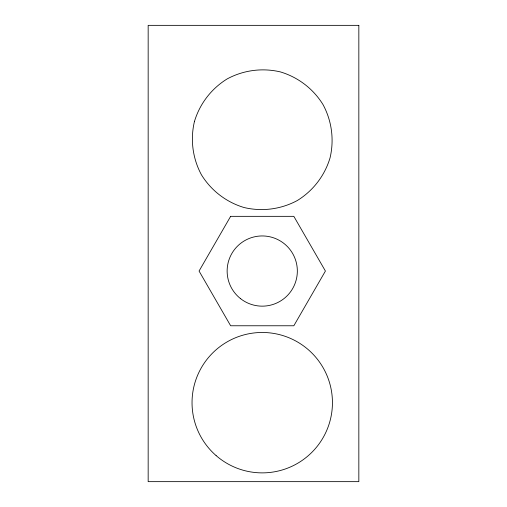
<?xml version="1.0" encoding="UTF-8"?>
<svg xmlns="http://www.w3.org/2000/svg" width="507" height="507" viewBox="0 0 507 507"><rect width="100%" height="100%" fill="white"/><g stroke="black" fill="none" stroke-linecap="round" stroke-linejoin="round"><path stroke-width="0.76" d="M194.428 121.553C190.157 139.583 192.647 158.514 201.444 174.82C211.166 190.594 226.318 202.217 244.07 207.528C262.1 211.806 281.03 209.315 297.336 200.518C313.111 190.79 324.733 175.644 330.044 157.892C334.322 139.862 331.832 120.932 323.035 104.619C313.313 88.852 298.16 77.222 280.409 71.912C262.379 67.64 243.449 70.131 227.142 78.927C211.368 88.649 199.739 103.802 194.428 121.553M230.647 216.337L199.061 271.049L230.647 325.767L293.832 325.767L325.418 271.049L293.832 216.337L230.647 216.337M358.836 25.35L148.164 25.35L148.164 481.65L358.836 481.65L358.836 25.35M216.115 455.597A70.2 70.2 0 0 0 331.134 416.165A70.2 70.2 0 0 0 239.475 336.268A70.2 70.2 0 0 0 216.115 455.597M240.495 298.604A35.097 35.097 0 0 0 296.975 276.106A35.097 35.097 0 0 0 249.248 238.442A35.097 35.097 0 0 0 240.495 298.604"/></g></svg>
